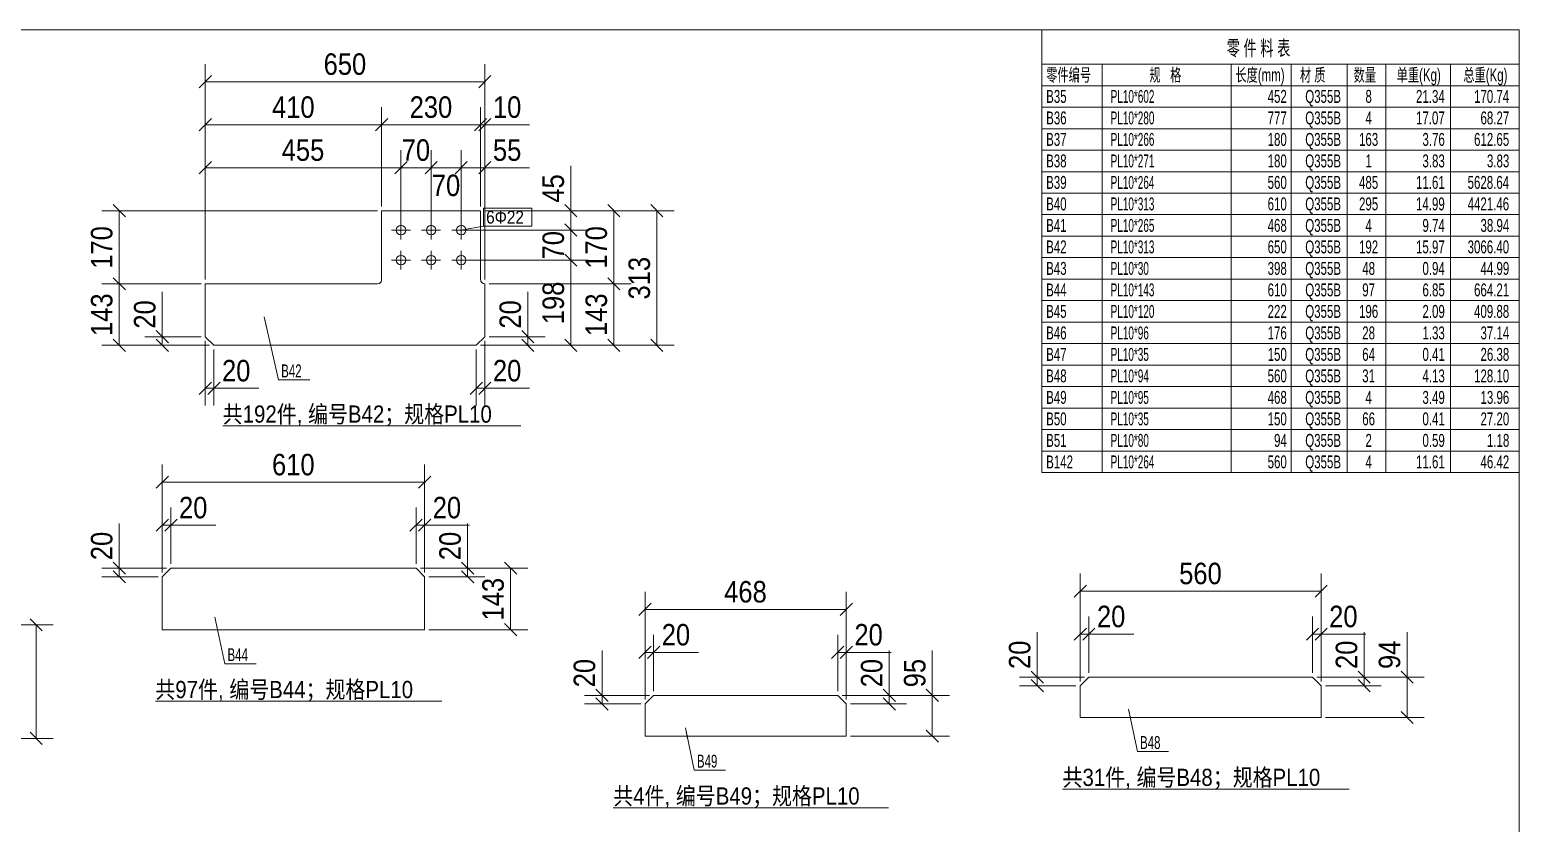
# Model space of a CAD drawing. Header units: inches. Extents: x 0 to 1938, y -2180 to 0.
# Drawn here: x 286.2 to 632.5, y -1504.5 to -1320 of the extents above; entities that cross this region are included whole.
import ezdxf

# ---------------------------------------------------------------- set-up
doc = ezdxf.new("R2010")
doc.units = ezdxf.units.IN
doc.header["$MEASUREMENT"] = 0
doc.linetypes.add('XKITLINE00', pattern=[0])
doc.linetypes.add('XKITLINE01', pattern=[4, 1, -1, 1, -1])
for name, color, linetype, lineweight in [('Bolt', 7, 'Continuous', 0), ('BoltMark', 3, 'Continuous', 0), ('DrawingSheet', 5, 'Continuous', 0), ('OtherObjectType', 1, 'Continuous', 0), ('Part', 2, 'Continuous', 0), ('PartMark', 3, 'Continuous', 0), ('Z-DIMENSIONS', 1, 'Continuous', 0)]:
    doc.layers.add(name, color=color, linetype=linetype, lineweight=lineweight)
doc.styles.add('Arial Narrow', font='ARIAL.TTF')
doc.styles.add('romsim', font='ARIAL.TTF')
doc.styles.add('宋体', font='ARIAL.TTF')

# ---------------------------------------------------------------- blocks, each defined once
blk = doc.blocks.new('P详图~004 (PL10mm零件图1)')
at = {"layer": 'Bolt', "color": 2, "linetype": 'XKITLINE00', "lineweight": 0}
for p, q in [((377.18, 378.42), (372.78, 378.42)), ((374.98, 380.62), (374.98, 376.22)), ((384.18, 378.42), (379.78, 378.42)), ((381.98, 380.62), (381.98, 376.22)), ((391.18, 378.42), (386.78, 378.42)), ((388.98, 380.62), (388.98, 376.22)), ((377.18, 371.42), (372.78, 371.42)), ((374.98, 373.62), (374.98, 369.22)), ((384.18, 371.42), (379.78, 371.42)), ((381.98, 373.62), (381.98, 369.22)), ((391.18, 371.42), (386.78, 371.42)), ((388.98, 373.62), (388.98, 369.22))]:
    blk.add_line(p, q, dxfattribs=at)
for centre in [(374.98, 378.42), (381.98, 378.42), (388.98, 378.42), (374.98, 371.42), (381.98, 371.42), (388.98, 371.42)]:
    blk.add_circle(centre, 1.1, dxfattribs=at)
at = {"layer": 'BoltMark', "color": 1, "linetype": 'XKITLINE00', "lineweight": 0}
for p, q in [((394.18, 383.52), (405.38, 383.52)), ((394.18, 379.32), (394.18, 383.52)), ((405.38, 379.32), (405.38, 383.52)), ((388.98, 378.42), (394.18, 379.32)), ((391.45, 378.85), (388.98, 378.42)), ((394.18, 379.32), (405.38, 379.32))]:
    blk.add_line(p, q, dxfattribs=at)
at = {"layer": 'DrawingSheet', "color": 5, "linetype": 'XKITLINE00', "lineweight": 0}
for p, q in [((635, 425), (5, 425)), ((635, 5), (635, 425))]:
    blk.add_line(p, q, dxfattribs=at)
at = {"layer": 'OtherObjectType', "color": 3, "linetype": 'XKITLINE00', "lineweight": 0}
for p, q in [((524, 412), (524, 425)), ((524, 425), (635, 425)), ((635, 412), (635, 425)), ((524, 417), (635, 417)), ((538, 412), (538, 417)), ((568, 412), (568, 417)), ((582, 412), (582, 417)), ((595, 412), (595, 417)), ((604, 412), (604, 417)), ((619, 412), (619, 417)), ((524, 412), (635, 412)), ((524, 407), (524, 412)), ((538, 407), (538, 412)), ((568, 407), (568, 412)), ((582, 407), (582, 412)), ((595, 407), (595, 412)), ((604, 407), (604, 412)), ((619, 407), (619, 412)), ((635, 407), (635, 412)), ((524, 407), (635, 407)), ((524, 402), (524, 407)), ((538, 402), (538, 407)), ((568, 402), (568, 407)), ((582, 402), (582, 407)), ((595, 402), (595, 407)), ((604, 402), (604, 407)), ((619, 402), (619, 407)), ((635, 402), (635, 407)), ((524, 402), (635, 402)), ((524, 397), (524, 402)), ((538, 397), (538, 402)), ((568, 397), (568, 402)), ((582, 397), (582, 402)), ((595, 397), (595, 402)), ((604, 397), (604, 402)), ((619, 397), (619, 402)), ((635, 397), (635, 402)), ((524, 397), (635, 397)), ((524, 392), (524, 397)), ((538, 392), (538, 397)), ((568, 392), (568, 397)), ((582, 392), (582, 397)), ((595, 392), (595, 397)), ((604, 392), (604, 397)), ((619, 392), (619, 397)), ((635, 392), (635, 397)), ((524, 392), (635, 392)), ((524, 387), (524, 392)), ((538, 387), (538, 392)), ((568, 387), (568, 392)), ((582, 387), (582, 392)), ((595, 387), (595, 392)), ((604, 387), (604, 392)), ((619, 387), (619, 392)), ((635, 387), (635, 392)), ((524, 387), (635, 387)), ((524, 382), (524, 387)), ((538, 382), (538, 387)), ((568, 382), (568, 387)), ((582, 382), (582, 387)), ((595, 382), (595, 387)), ((604, 382), (604, 387)), ((619, 382), (619, 387)), ((635, 382), (635, 387)), ((524, 382), (635, 382)), ((524, 377), (524, 382)), ((538, 377), (538, 382)), ((568, 377), (568, 382)), ((582, 377), (582, 382)), ((595, 377), (595, 382)), ((604, 377), (604, 382)), ((619, 377), (619, 382)), ((635, 377), (635, 382)), ((524, 377), (635, 377)), ((524, 372), (524, 377)), ((538, 372), (538, 377)), ((568, 372), (568, 377)), ((582, 372), (582, 377)), ((595, 372), (595, 377)), ((604, 372), (604, 377)), ((619, 372), (619, 377)), ((635, 372), (635, 377)), ((524, 372), (635, 372)), ((524, 367), (524, 372)), ((538, 367), (538, 372)), ((568, 367), (568, 372)), ((582, 367), (582, 372)), ((595, 367), (595, 372)), ((604, 367), (604, 372)), ((619, 367), (619, 372)), ((635, 367), (635, 372)), ((524, 367), (635, 367)), ((524, 362), (524, 367)), ((538, 362), (538, 367)), ((568, 362), (568, 367)), ((582, 362), (582, 367)), ((595, 362), (595, 367)), ((604, 362), (604, 367)), ((619, 362), (619, 367)), ((635, 362), (635, 367)), ((524, 362), (635, 362)), ((524, 357), (524, 362)), ((538, 357), (538, 362)), ((568, 357), (568, 362)), ((582, 357), (582, 362)), ((595, 357), (595, 362)), ((604, 357), (604, 362)), ((619, 357), (619, 362)), ((635, 357), (635, 362)), ((524, 357), (635, 357)), ((524, 352), (524, 357)), ((538, 352), (538, 357)), ((568, 352), (568, 357)), ((582, 352), (582, 357)), ((595, 352), (595, 357)), ((604, 352), (604, 357)), ((619, 352), (619, 357)), ((635, 352), (635, 357)), ((524, 352), (635, 352)), ((524, 347), (524, 352)), ((538, 347), (538, 352)), ((568, 347), (568, 352)), ((582, 347), (582, 352)), ((595, 347), (595, 352)), ((604, 347), (604, 352)), ((619, 347), (619, 352)), ((635, 347), (635, 352)), ((524, 347), (635, 347)), ((524, 342), (524, 347)), ((538, 342), (538, 347)), ((568, 342), (568, 347)), ((582, 342), (582, 347)), ((595, 342), (595, 347)), ((604, 342), (604, 347)), ((619, 342), (619, 347)), ((635, 342), (635, 347)), ((524, 342), (635, 342)), ((524, 337), (524, 342)), ((538, 337), (538, 342)), ((568, 337), (568, 342)), ((582, 337), (582, 342)), ((595, 337), (595, 342)), ((604, 337), (604, 342)), ((619, 337), (619, 342)), ((635, 337), (635, 342)), ((524, 337), (635, 337)), ((524, 332), (524, 337)), ((538, 332), (538, 337)), ((568, 332), (568, 337)), ((582, 332), (582, 337)), ((595, 332), (595, 337)), ((604, 332), (604, 337)), ((619, 332), (619, 337)), ((635, 332), (635, 337)), ((524, 332), (635, 332)), ((524, 327), (524, 332)), ((538, 327), (538, 332)), ((568, 327), (568, 332)), ((582, 327), (582, 332)), ((595, 327), (595, 332)), ((604, 327), (604, 332)), ((619, 327), (619, 332)), ((635, 327), (635, 332)), ((524, 327), (635, 327)), ((524, 322), (524, 327)), ((538, 322), (538, 327)), ((568, 322), (568, 327)), ((582, 322), (582, 327)), ((595, 322), (595, 327)), ((604, 322), (604, 327)), ((619, 322), (619, 327)), ((635, 322), (635, 327)), ((524, 322), (635, 322))]:
    blk.add_line(p, q, dxfattribs=at)
at = {"layer": 'OtherObjectType', "color": 6, "linetype": 'XKITLINE00', "lineweight": 0}
for p, q in [((333.53, 332.87), (402.84, 332.87)), ((317.86, 268.81), (384.51, 268.81)), ((528.81, 248.38), (595.46, 248.38)), ((424.34, 244.05), (488.33, 244.05))]:
    blk.add_line(p, q, dxfattribs=at)
at = {"layer": 'Part', "color": 2, "linetype": 'XKITLINE00', "lineweight": 0}
for p, q in [((370.48, 366.92), (370.48, 382.92)), ((370.48, 382.92), (393.48, 382.92)), ((393.48, 382.92), (393.48, 366.92)), ((329.48, 353.62), (329.48, 365.92)), ((369.48, 365.92), (329.48, 365.92)), ((369.79, 365.97), (369.48, 365.92)), ((370.48, 366.92), (370.43, 366.61)), ((393.53, 366.61), (393.48, 366.92)), ((394.48, 365.92), (394.17, 365.97)), ((394.48, 353.62), (394.48, 365.92)), ((331.48, 351.62), (329.48, 353.62)), ((394.48, 353.62), (392.48, 351.62)), ((392.48, 351.62), (331.48, 351.62)), ((319.48, 297.77), (321.48, 299.77)), ((321.48, 299.77), (378.48, 299.77)), ((378.48, 299.77), (380.48, 297.77)), ((319.48, 285.47), (319.48, 297.77)), ((380.48, 297.77), (380.48, 285.47)), ((380.48, 285.47), (319.48, 285.47)), ((532.93, 272.45), (534.93, 274.45)), ((534.93, 274.45), (586.93, 274.45)), ((586.93, 274.45), (588.93, 272.45)), ((431.73, 268.2), (433.73, 270.2)), ((433.73, 270.2), (476.53, 270.2)), ((476.53, 270.2), (478.53, 268.2)), ((532.93, 265.05), (532.93, 272.45)), ((588.93, 272.45), (588.93, 265.05)), ((431.73, 260.7), (431.73, 268.2)), ((478.53, 268.2), (478.53, 260.7)), ((588.93, 265.05), (532.93, 265.05)), ((478.53, 260.7), (431.73, 260.7))]:
    blk.add_line(p, q, dxfattribs=at)
at = {"layer": 'Part', "color": 6, "linetype": 'XKITLINE01', "lineweight": 0}
for p, q in [((369.48, 365.92), (369.79, 365.97)), ((370.43, 366.61), (370.48, 366.92)), ((393.48, 366.92), (393.53, 366.61)), ((394.17, 365.97), (394.48, 365.92))]:
    blk.add_line(p, q, dxfattribs=at)
at = {"layer": 'Part', "color": 2, "linetype": 'XKITLINE00', "lineweight": 0}
for centre, start, end in [((369.48, 366.92), 288, 342), ((394.48, 366.92), 198, 252)]:
    blk.add_arc(centre, 1, start, end, dxfattribs=at)
at = {"layer": 'Part', "color": 6, "linetype": 'XKITLINE01', "lineweight": 0}
for centre, start, end in [((369.48, 366.92), 288, 342), ((394.48, 366.92), 198, 252)]:
    blk.add_arc(centre, 1, start, end, dxfattribs=at)
at = {"layer": 'PartMark', "color": 4, "linetype": 'XKITLINE00', "lineweight": 0}
for p, q in [((343.16, 358.22), (346.52, 343.56)), ((343.71, 355.78), (343.16, 358.22)), ((346.52, 343.56), (353.76, 343.56)), ((331.71, 288.36), (334.04, 277.56)), ((332.24, 285.91), (331.71, 288.36)), ((334.04, 277.56), (341.28, 277.56)), ((544.16, 266.96), (546.23, 257.13)), ((544.68, 264.51), (544.16, 266.96)), ((441.12, 262.63), (443.19, 252.8)), ((441.64, 260.18), (441.12, 262.63)), ((546.23, 257.13), (553.47, 257.13)), ((443.19, 252.8), (450.43, 252.8))]:
    blk.add_line(p, q, dxfattribs=at)
at = {"layer": 'Z-DIMENSIONS', "color": 4, "linetype": 'XKITLINE00', "lineweight": 0}
for p, q in [((329.48, 366.92), (329.48, 417.02)), ((394.48, 366.92), (394.48, 417.02)), ((330.9, 414.33), (328.07, 411.5)), ((329.48, 412.92), (394.48, 412.92)), ((395.9, 414.33), (393.07, 411.5)), ((329.48, 366.92), (329.48, 407.02)), ((370.48, 383.92), (370.48, 407.02)), ((370.48, 383.92), (370.48, 407.02)), ((393.48, 383.92), (393.48, 407.02)), ((393.48, 383.92), (393.48, 407.02)), ((394.48, 366.92), (394.48, 407.02)), ((330.9, 404.33), (328.07, 401.5)), ((329.48, 402.92), (370.48, 402.92)), ((370.48, 402.92), (365.48, 402.92)), ((371.9, 404.33), (369.07, 401.5)), ((371.9, 404.33), (369.07, 401.5)), ((370.48, 402.92), (393.48, 402.92)), ((370.48, 402.92), (375.48, 402.92)), ((393.48, 402.92), (388.48, 402.92)), ((394.9, 404.33), (392.07, 401.5)), ((394.9, 404.33), (392.07, 401.5)), ((395.9, 404.33), (393.07, 401.5)), ((393.48, 402.92), (394.48, 402.92)), ((393.48, 402.92), (398.48, 402.92)), ((394.48, 402.92), (404.9, 402.92)), ((394.48, 402.92), (404.9, 402.92)), ((329.48, 366.92), (329.48, 397.02)), ((374.98, 379.42), (374.98, 397.02)), ((374.98, 379.42), (374.98, 397.02)), ((381.98, 379.42), (381.98, 397.02)), ((381.98, 379.42), (381.98, 396.92)), ((388.98, 379.42), (388.98, 397.02)), ((388.98, 379.42), (388.98, 396.92)), ((394.48, 366.92), (394.48, 397.02)), ((330.9, 394.33), (328.07, 391.5)), ((329.48, 392.92), (374.98, 392.92)), ((374.98, 392.92), (369.98, 392.92)), ((376.4, 394.33), (373.57, 391.5)), ((376.4, 394.33), (373.57, 391.5)), ((374.98, 392.92), (381.98, 392.92)), ((374.98, 392.92), (379.98, 392.92)), ((381.98, 392.92), (376.98, 392.92)), ((383.4, 394.33), (380.57, 391.5)), ((383.4, 394.33), (380.57, 391.5)), ((381.98, 392.92), (388.98, 392.92)), ((381.98, 392.92), (386.98, 392.92)), ((388.98, 392.92), (383.98, 392.92)), ((390.4, 394.33), (387.57, 391.5)), ((390.4, 394.33), (387.57, 391.5)), ((388.98, 392.92), (394.48, 392.92)), ((388.98, 392.92), (393.98, 392.92)), ((395.9, 394.33), (393.07, 391.5)), ((394.48, 392.92), (404.9, 392.92)), ((394.48, 392.92), (404.9, 392.92)), ((414.48, 382.92), (414.48, 393.33)), ((414.48, 382.92), (414.48, 393.33)), ((369.48, 382.92), (305.38, 382.92)), ((308.07, 384.33), (310.9, 381.5)), ((309.48, 365.92), (309.48, 382.92)), ((394.48, 382.92), (418.48, 382.92)), ((394.48, 382.92), (428.48, 382.92)), ((394.48, 382.92), (438.48, 382.92)), ((413.07, 384.33), (415.9, 381.5)), ((414.48, 378.42), (414.48, 383.42)), ((414.48, 378.42), (414.48, 382.92)), ((423.07, 384.33), (425.9, 381.5)), ((424.48, 365.92), (424.48, 382.92)), ((433.07, 384.33), (435.9, 381.5)), ((434.48, 351.62), (434.48, 382.92)), ((389.98, 378.42), (418.48, 378.42)), ((389.98, 378.42), (418.48, 378.42)), ((413.07, 379.83), (415.9, 377)), ((413.07, 379.83), (415.9, 377)), ((414.48, 378.42), (414.48, 373.42)), ((414.48, 371.42), (414.48, 378.42)), ((414.48, 371.42), (414.48, 376.42)), ((309.48, 365.92), (309.48, 370.92)), ((389.98, 371.42), (418.48, 371.42)), ((389.98, 371.42), (418.48, 371.42)), ((413.07, 372.83), (415.9, 370)), ((413.07, 372.83), (415.9, 370)), ((414.48, 371.42), (414.48, 366.42)), ((414.48, 351.62), (414.48, 371.42)), ((424.48, 365.92), (424.48, 370.92)), ((308.07, 367.33), (310.9, 364.5)), ((308.07, 367.33), (310.9, 364.5)), ((423.07, 367.33), (425.9, 364.5)), ((423.07, 367.33), (425.9, 364.5)), ((328.48, 365.92), (305.38, 365.92)), ((328.48, 365.92), (305.38, 365.92)), ((309.48, 365.92), (309.48, 360.92)), ((309.48, 351.62), (309.48, 365.92)), ((319.48, 353.62), (319.48, 364.03)), ((319.48, 353.62), (319.48, 364.03)), ((395.48, 365.92), (428.48, 365.92)), ((395.48, 365.92), (428.48, 365.92)), ((404.48, 353.62), (404.48, 364.03)), ((404.48, 353.62), (404.48, 364.03)), ((424.48, 365.92), (424.48, 360.92)), ((424.48, 351.62), (424.48, 365.92)), ((328.48, 353.62), (315.38, 353.62)), ((318.07, 355.03), (320.9, 352.2)), ((319.48, 351.62), (319.48, 353.62)), ((395.48, 353.62), (408.48, 353.62)), ((403.07, 355.03), (405.9, 352.2)), ((404.48, 351.62), (404.48, 353.62)), ((330.48, 351.62), (305.38, 351.62)), ((308.07, 353.03), (310.9, 350.2)), ((330.48, 351.62), (315.38, 351.62)), ((318.07, 353.03), (320.9, 350.2)), ((329.48, 352.62), (329.48, 337.62)), ((331.48, 350.62), (331.48, 337.62)), ((392.48, 350.62), (392.48, 337.62)), ((393.48, 351.62), (408.48, 351.62)), ((393.48, 351.62), (418.48, 351.62)), ((393.48, 351.62), (428.48, 351.62)), ((393.48, 351.62), (438.48, 351.62)), ((394.48, 352.62), (394.48, 337.62)), ((403.07, 353.03), (405.9, 350.2)), ((413.07, 353.03), (415.9, 350.2)), ((423.07, 353.03), (425.9, 350.2)), ((433.07, 353.03), (435.9, 350.2)), ((330.9, 343.03), (328.07, 340.2)), ((332.9, 343.03), (330.07, 340.2)), ((393.9, 343.03), (391.07, 340.2)), ((395.9, 343.03), (393.07, 340.2)), ((329.48, 341.62), (331.48, 341.62)), ((331.48, 341.62), (341.9, 341.62)), ((331.48, 341.62), (341.9, 341.62)), ((392.48, 341.62), (394.48, 341.62)), ((394.48, 341.62), (404.9, 341.62)), ((394.48, 341.62), (404.9, 341.62)), ((319.48, 298.77), (319.48, 323.87)), ((380.48, 298.77), (380.48, 323.87)), ((320.9, 321.18), (318.07, 318.35)), ((319.48, 319.77), (380.48, 319.77)), ((381.9, 321.18), (379.07, 318.35)), ((319.48, 298.77), (319.48, 313.87)), ((321.48, 300.77), (321.48, 313.87)), ((378.48, 300.77), (378.48, 313.87)), ((380.48, 298.77), (380.48, 313.87)), ((309.48, 299.77), (309.48, 310.18)), ((309.48, 299.77), (309.48, 310.18)), ((320.9, 311.18), (318.07, 308.35)), ((319.48, 309.77), (321.48, 309.77)), ((322.9, 311.18), (320.07, 308.35)), ((321.48, 309.77), (331.9, 309.77)), ((321.48, 309.77), (331.9, 309.77)), ((379.9, 311.18), (377.07, 308.35)), ((378.48, 309.77), (380.48, 309.77)), ((381.9, 311.18), (379.07, 308.35)), ((380.48, 309.77), (390.9, 309.77)), ((380.48, 309.77), (390.9, 309.77)), ((390.48, 299.77), (390.48, 310.18)), ((390.48, 299.77), (390.48, 310.18)), ((320.48, 299.77), (305.38, 299.77)), ((308.07, 301.18), (310.9, 298.35)), ((308.07, 299.18), (310.9, 296.35)), ((309.48, 297.77), (309.48, 299.77)), ((379.48, 299.77), (394.48, 299.77)), ((379.48, 299.77), (404.48, 299.77)), ((389.07, 301.18), (391.9, 298.35)), ((389.07, 299.18), (391.9, 296.35)), ((390.48, 297.77), (390.48, 299.77)), ((399.07, 301.18), (401.9, 298.35)), ((400.48, 285.47), (400.48, 299.77)), ((532.93, 273.45), (532.93, 298.55)), ((588.93, 273.45), (588.93, 298.55)), ((318.48, 297.77), (305.38, 297.77)), ((381.48, 297.77), (394.48, 297.77)), ((534.35, 295.86), (531.52, 293.04)), ((532.93, 294.45), (588.93, 294.45)), ((590.35, 295.86), (587.52, 293.04)), ((433.15, 291.61), (430.32, 288.78)), ((431.73, 269.2), (431.73, 294.3)), ((479.95, 291.61), (477.12, 288.78)), ((478.53, 269.2), (478.53, 294.3)), ((288.72, 288.01), (291.55, 285.18)), ((431.73, 290.2), (478.53, 290.2)), ((532.93, 273.45), (532.93, 288.55)), ((534.93, 275.45), (534.93, 288.55)), ((586.93, 275.45), (586.93, 288.55)), ((588.93, 273.45), (588.93, 288.55)), ((249.63, 286.6), (294.13, 286.6)), ((290.13, 260.2), (290.13, 286.6)), ((381.48, 285.47), (404.48, 285.47)), ((399.07, 286.88), (401.9, 284.05)), ((431.73, 269.2), (431.73, 284.3)), ((433.73, 271.2), (433.73, 284.3)), ((476.53, 271.2), (476.53, 284.3)), ((478.53, 269.2), (478.53, 284.3)), ((522.93, 274.45), (522.93, 284.87)), ((522.93, 274.45), (522.93, 284.87)), ((534.35, 285.86), (531.52, 283.04)), ((532.93, 284.45), (534.93, 284.45)), ((536.35, 285.86), (533.52, 283.04)), ((534.93, 284.45), (545.35, 284.45)), ((534.93, 284.45), (545.35, 284.45)), ((588.35, 285.86), (585.52, 283.04)), ((586.93, 284.45), (588.93, 284.45)), ((590.35, 285.86), (587.52, 283.04)), ((588.93, 284.45), (599.35, 284.45)), ((588.93, 284.45), (599.35, 284.45)), ((598.93, 274.45), (598.93, 284.87)), ((598.93, 274.45), (598.93, 284.87)), ((608.93, 274.45), (608.93, 284.87)), ((608.93, 274.45), (608.93, 284.87)), ((421.73, 270.2), (421.73, 280.61)), ((421.73, 270.2), (421.73, 280.61)), ((433.15, 281.61), (430.32, 278.78)), ((435.15, 281.61), (432.32, 278.78)), ((477.95, 281.61), (475.12, 278.78)), ((479.95, 281.61), (477.12, 278.78)), ((488.53, 270.2), (488.53, 280.61)), ((488.53, 270.2), (488.53, 280.61)), ((498.53, 270.2), (498.53, 280.61)), ((498.53, 270.2), (498.53, 280.61)), ((431.73, 280.2), (433.73, 280.2)), ((433.73, 280.2), (444.15, 280.2)), ((433.73, 280.2), (444.15, 280.2)), ((476.53, 280.2), (478.53, 280.2)), ((478.53, 280.2), (488.95, 280.2)), ((478.53, 280.2), (488.95, 280.2)), ((533.93, 274.45), (518.83, 274.45)), ((521.52, 275.86), (524.35, 273.04)), ((521.52, 273.86), (524.35, 271.04)), ((522.93, 272.45), (522.93, 274.45)), ((587.93, 274.45), (602.93, 274.45)), ((587.93, 274.45), (612.93, 274.45)), ((597.52, 275.86), (600.35, 273.04)), ((597.52, 273.86), (600.35, 271.04)), ((598.93, 272.45), (598.93, 274.45)), ((607.52, 275.86), (610.35, 273.04)), ((608.93, 265.05), (608.93, 274.45)), ((432.73, 270.2), (417.63, 270.2)), ((420.32, 271.61), (423.15, 268.78)), ((421.73, 268.2), (421.73, 270.2)), ((477.53, 270.2), (492.53, 270.2)), ((477.53, 270.2), (502.53, 270.2)), ((487.12, 271.61), (489.95, 268.78)), ((488.53, 268.2), (488.53, 270.2)), ((497.12, 271.61), (499.95, 268.78)), ((498.53, 260.7), (498.53, 270.2)), ((531.93, 272.45), (518.83, 272.45)), ((589.93, 272.45), (602.93, 272.45)), ((430.73, 268.2), (417.63, 268.2)), ((420.32, 269.61), (423.15, 266.78)), ((479.53, 268.2), (492.53, 268.2)), ((487.12, 269.61), (489.95, 266.78)), ((589.93, 265.05), (612.93, 265.05)), ((607.52, 266.46), (610.35, 263.64)), ((249.13, 260.2), (294.13, 260.2)), ((288.72, 261.61), (291.55, 258.78)), ((479.53, 260.7), (502.53, 260.7)), ((497.12, 262.11), (499.95, 259.28))]:
    blk.add_line(p, q, dxfattribs=at)
at = {"layer": 'Z-DIMENSIONS', "color": 7}
for p in [(329.48, 412.92), (394.48, 412.92), (329.48, 402.92), (370.48, 402.92), (370.48, 402.92), (393.48, 402.92), (393.48, 402.92), (394.48, 402.92), (329.48, 392.92), (374.98, 392.92), (374.98, 392.92), (381.98, 392.92), (381.98, 392.92), (388.98, 392.92), (388.98, 392.92), (394.48, 392.92), (309.48, 382.92), (414.48, 382.92), (424.48, 382.92), (434.48, 382.92), (414.48, 378.42), (414.48, 378.42), (414.48, 371.42), (414.48, 371.42), (309.48, 365.92), (309.48, 365.92), (424.48, 365.92), (424.48, 365.92), (319.48, 353.62), (404.48, 353.62), (309.48, 351.62), (319.48, 351.62), (404.48, 351.62), (414.48, 351.62), (424.48, 351.62), (434.48, 351.62), (329.48, 341.62), (331.48, 341.62), (392.48, 341.62), (394.48, 341.62), (319.48, 319.77), (380.48, 319.77), (319.48, 309.77), (321.48, 309.77), (378.48, 309.77), (380.48, 309.77), (309.48, 299.77), (390.48, 299.77), (400.48, 299.77), (309.48, 297.77), (390.48, 297.77), (532.93, 294.45), (588.93, 294.45), (431.73, 290.2), (478.53, 290.2), (290.13, 286.6), (400.48, 285.47), (532.93, 284.45), (534.93, 284.45), (586.93, 284.45), (588.93, 284.45), (431.73, 280.2), (433.73, 280.2), (476.53, 280.2), (478.53, 280.2), (522.93, 274.45), (598.93, 274.45), (608.93, 274.45), (421.73, 270.2), (488.53, 270.2), (498.53, 270.2), (522.93, 272.45), (598.93, 272.45), (421.73, 268.2), (488.53, 268.2), (608.93, 265.05), (290.13, 260.2), (498.53, 260.7)]:
    blk.add_point(p, dxfattribs=at)
at = {"layer": 'BoltMark', "color": 4, "style": '宋体', "width": 0.85}
blk.add_text('6Φ22', height=3, dxfattribs=at).set_placement((394.78, 379.92))
at = {"layer": 'OtherObjectType', "color": 4, "style": '宋体', "width": 0.6375}
for s, height, p in [('零 件 料 表', 3.5, (567, 419)), ('零件编号', 3, (525, 413)), ('规   格', 3, (549, 413)), ('长度(mm)', 3, (569, 413)), ('材 质', 3, (584, 413)), ('数量', 3, (596.5, 413)), ('单重(Kg)', 3, (606.5, 413)), ('总重(Kg)', 3, (622, 413))]:
    blk.add_text(s, height=height, dxfattribs=at).set_placement(p)
at = {"layer": 'OtherObjectType', "color": 7, "style": '宋体'}
for s, width, p in [('B35', 0.6375, (525, 408)), ('PL10*602', 0.5525, (540, 408)), ('452', 0.6375, (576.5, 408)), ('Q355B', 0.6375, (585.25, 408)), ('8', 0.6375, (599.25, 408)), ('21.34', 0.6375, (611, 408)), ('170.74', 0.6375, (624.5, 408)), ('B36', 0.6375, (525, 403)), ('PL10*280', 0.5525, (540, 403)), ('777', 0.6375, (576.5, 403)), ('Q355B', 0.6375, (585.25, 403)), ('4', 0.6375, (599.25, 403)), ('17.07', 0.6375, (611, 403)), ('68.27', 0.6375, (626, 403)), ('B37', 0.6375, (525, 398)), ('PL10*266', 0.5525, (540, 398)), ('180', 0.6375, (576.5, 398)), ('Q355B', 0.6375, (585.25, 398)), ('163', 0.6375, (597.75, 398)), ('3.76', 0.6375, (612.5, 398)), ('612.65', 0.6375, (624.5, 398)), ('B38', 0.6375, (525, 393)), ('PL10*271', 0.5525, (540, 393)), ('180', 0.6375, (576.5, 393)), ('Q355B', 0.6375, (585.25, 393)), ('1', 0.6375, (599.25, 393)), ('3.83', 0.6375, (612.5, 393)), ('3.83', 0.6375, (627.5, 393)), ('B39', 0.6375, (525, 388)), ('PL10*264', 0.5525, (540, 388)), ('560', 0.6375, (576.5, 388)), ('Q355B', 0.6375, (585.25, 388)), ('485', 0.6375, (597.75, 388)), ('11.61', 0.6375, (611, 388)), ('5628.64', 0.6375, (623, 388)), ('B40', 0.6375, (525, 383)), ('PL10*313', 0.5525, (540, 383)), ('610', 0.6375, (576.5, 383)), ('Q355B', 0.6375, (585.25, 383)), ('295', 0.6375, (597.75, 383)), ('14.99', 0.6375, (611, 383)), ('4421.46', 0.6375, (623, 383)), ('B41', 0.6375, (525, 378)), ('PL10*265', 0.5525, (540, 378)), ('468', 0.6375, (576.5, 378)), ('Q355B', 0.6375, (585.25, 378)), ('4', 0.6375, (599.25, 378)), ('9.74', 0.6375, (612.5, 378)), ('38.94', 0.6375, (626, 378)), ('B42', 0.6375, (525, 373)), ('PL10*313', 0.5525, (540, 373)), ('650', 0.6375, (576.5, 373)), ('Q355B', 0.6375, (585.25, 373)), ('192', 0.6375, (597.75, 373)), ('15.97', 0.6375, (611, 373)), ('3066.40', 0.6375, (623, 373)), ('B43', 0.6375, (525, 368)), ('PL10*30', 0.5525, (540, 368)), ('398', 0.6375, (576.5, 368)), ('Q355B', 0.6375, (585.25, 368)), ('48', 0.6375, (598.5, 368)), ('0.94', 0.6375, (612.5, 368)), ('44.99', 0.6375, (626, 368)), ('B44', 0.6375, (525, 363)), ('PL10*143', 0.5525, (540, 363)), ('610', 0.6375, (576.5, 363)), ('Q355B', 0.6375, (585.25, 363)), ('97', 0.6375, (598.5, 363)), ('6.85', 0.6375, (612.5, 363)), ('664.21', 0.6375, (624.5, 363)), ('B45', 0.6375, (525, 358)), ('PL10*120', 0.5525, (540, 358)), ('222', 0.6375, (576.5, 358)), ('Q355B', 0.6375, (585.25, 358)), ('196', 0.6375, (597.75, 358)), ('2.09', 0.6375, (612.5, 358)), ('409.88', 0.6375, (624.5, 358)), ('B46', 0.6375, (525, 353)), ('PL10*96', 0.5525, (540, 353)), ('176', 0.6375, (576.5, 353)), ('Q355B', 0.6375, (585.25, 353)), ('28', 0.6375, (598.5, 353)), ('1.33', 0.6375, (612.5, 353)), ('37.14', 0.6375, (626, 353)), ('B47', 0.6375, (525, 348)), ('PL10*35', 0.5525, (540, 348)), ('150', 0.6375, (576.5, 348)), ('Q355B', 0.6375, (585.25, 348)), ('64', 0.6375, (598.5, 348)), ('0.41', 0.6375, (612.5, 348)), ('26.38', 0.6375, (626, 348)), ('B48', 0.6375, (525, 343)), ('PL10*94', 0.5525, (540, 343)), ('560', 0.6375, (576.5, 343)), ('Q355B', 0.6375, (585.25, 343)), ('31', 0.6375, (598.5, 343)), ('4.13', 0.6375, (612.5, 343)), ('128.10', 0.6375, (624.5, 343)), ('B49', 0.6375, (525, 338)), ('PL10*95', 0.5525, (540, 338)), ('468', 0.6375, (576.5, 338)), ('Q355B', 0.6375, (585.25, 338)), ('4', 0.6375, (599.25, 338)), ('3.49', 0.6375, (612.5, 338)), ('13.96', 0.6375, (626, 338)), ('B50', 0.6375, (525, 333)), ('PL10*35', 0.5525, (540, 333)), ('150', 0.6375, (576.5, 333)), ('Q355B', 0.6375, (585.25, 333)), ('66', 0.6375, (598.5, 333)), ('0.41', 0.6375, (612.5, 333)), ('27.20', 0.6375, (626, 333)), ('B51', 0.6375, (525, 328)), ('PL10*80', 0.5525, (540, 328)), ('94', 0.6375, (578, 328)), ('Q355B', 0.6375, (585.25, 328)), ('2', 0.6375, (599.25, 328)), ('0.59', 0.6375, (612.5, 328)), ('1.18', 0.6375, (627.5, 328)), ('B142', 0.6375, (525, 323)), ('PL10*264', 0.5525, (540, 323)), ('560', 0.6375, (576.5, 323)), ('Q355B', 0.6375, (585.25, 323)), ('4', 0.6375, (599.25, 323)), ('11.61', 0.6375, (611, 323)), ('46.42', 0.6375, (626, 323))]:
    blk.add_text(s, height=3, dxfattribs=dict(at, width=width)).set_placement(p)
at = {"layer": 'OtherObjectType', "color": 3, "style": '宋体', "width": 0.85}
for s, p in [('共192件, 编号B42；规格PL10', (333.53, 333.62)), ('共97件, 编号B44；规格PL10', (317.86, 269.56)), ('共31件, 编号B48；规格PL10', (528.81, 249.13)), ('共4件, 编号B49；规格PL10', (424.34, 244.8))]:
    blk.add_text(s, height=4, dxfattribs=at).set_placement(p)
at = {"layer": 'PartMark', "color": 1, "style": 'romsim', "width": 0.6375}
for s, p in [('B42', (347.12, 344.16)), ('B44', (334.64, 278.16)), ('B48', (546.83, 257.73)), ('B49', (443.79, 253.4))]:
    blk.add_text(s, height=3, dxfattribs=at).set_placement(p)
at = {"layer": 'Z-DIMENSIONS', "color": 7, "style": 'Arial Narrow', "width": 0.85}
for s, p in [('650', (356.99, 414.52)), ('410', (344.99, 404.52)), ('230', (376.99, 404.52)), ('10', (396.36, 404.52)), ('455', (347.24, 394.52)), ('70', (375.15, 394.52)), ('55', (396.36, 394.52)), ('70', (382.15, 386.32)), ('20', (333.36, 343.22)), ('20', (396.36, 343.22)), ('610', (344.99, 321.37)), ('20', (323.36, 311.37)), ('20', (382.36, 311.37)), ('560', (555.93, 296.05)), ('468', (450.13, 291.8)), ('20', (536.81, 286.05)), ('20', (590.81, 286.05)), ('20', (435.61, 281.8)), ('20', (480.41, 281.8))]:
    blk.add_text(s, height=5, dxfattribs=at).set_placement(p)
for s, p in [('45', (412.88, 384.79)), ('170', (307.88, 369.42)), ('70', (412.88, 371.59)), ('170', (422.88, 369.42)), ('313', (432.88, 362.27)), ('198', (412.88, 356.52)), ('143', (307.88, 353.77)), ('20', (317.88, 355.49)), ('20', (402.88, 355.49)), ('143', (422.88, 353.77)), ('20', (307.88, 301.64)), ('20', (388.88, 301.64)), ('143', (398.88, 287.62)), ('20', (521.33, 276.33)), ('20', (597.33, 276.33)), ('94', (607.33, 276.33)), ('20', (420.13, 272.07)), ('20', (486.93, 272.07)), ('95', (496.93, 272.07))]:
    blk.add_text(s, height=5, rotation=90.0002, dxfattribs=at).set_placement(p)

msp = doc.modelspace()

# ---------------------------------------------------------------- block references
msp.add_blockref('P详图~004 (PL10mm零件图1)', (-2.5, -1745))

doc.saveas('drawing.dxf')
